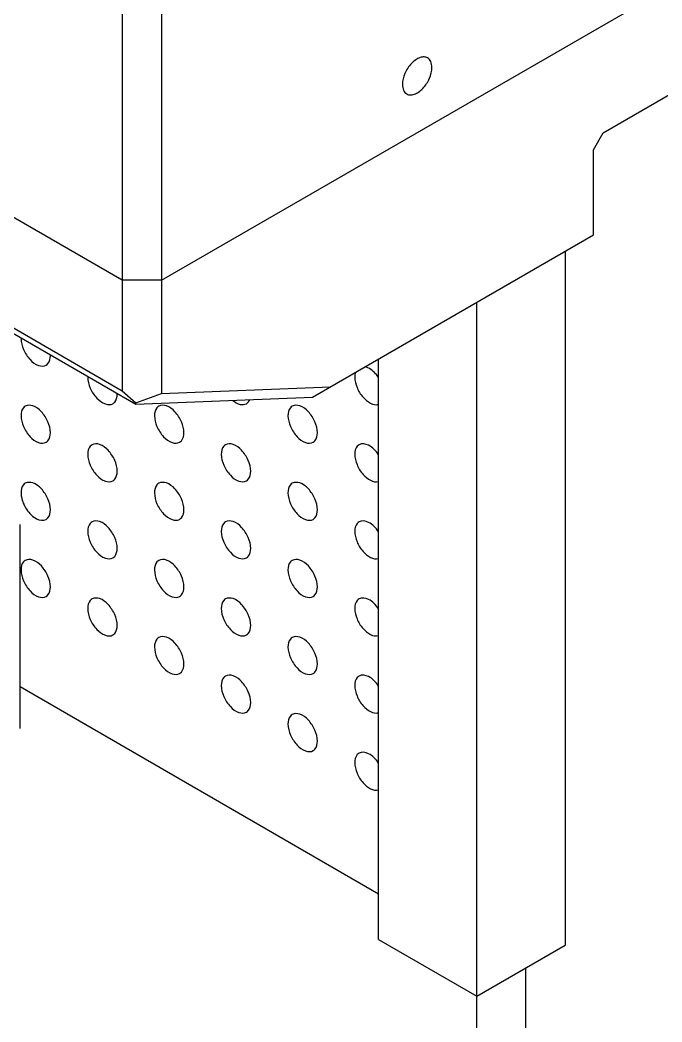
# Model space of a CAD drawing. Header units: millimetres. Extents: x 0 to 1189, y 0 to 841.
# Drawn here: x 1023.5 to 1069.7, y 201.2 to 273.3 of the extents above; entities that cross this region are included whole.
import ezdxf

# ---------------------------------------------------------------- set-up
doc = ezdxf.new("R2010")
doc.units = ezdxf.units.MM
doc.header["$LTSCALE"] = 65.395
doc.layers.get('0').update_dxf_attribs({"linetype": 'CONTINUOUS'})
doc.layers.add('AXIS', color=7, linetype='CONTINUOUS')

msp = doc.modelspace()

# ---------------------------------------------------------------- hatches: boundary and pattern name
at = {"linetype": 'Continuous'}
h = msp.add_hatch(dxfattribs=at)
h.set_pattern_fill('DEFAULT__2', color=2, scale=24.760129, angle=285, style=0, pattern_type=0)
h.set_pattern_definition([(285, (0, 0), (23.91645, 6.4084), [])])
edge = h.paths.add_edge_path()
edge.add_line((972.145, 59.583), (1104.698, 80.089))
edge.add_line((972.145, 79.996), (972.145, 59.583))
edge.add_line((972.145, 79.996), (1102.913, 100.226))
edge.add_line((1102.913, 100.226), (1102.913, 254.544))
edge.add_line((1104.698, 254.82), (1102.913, 254.544))
edge.add_line((1104.698, 254.82), (1104.698, 354.433))
edge.add_line((1104.698, 354.433), (1109.159, 355.124))
edge.add_line((1109.159, 77.513), (1109.159, 355.124))
edge.add_line((1109.159, 77.513), (1104.698, 76.823))
edge.add_line((1104.698, 76.823), (1104.698, 80.089))
edge = h.paths.add_edge_path()
edge.add_line((985.564, 322.94), (972.18, 320.869))
edge.add_line((985.564, 322.94), (985.564, 304.65))
edge.add_line((972.18, 302.579), (985.564, 304.65))
edge.add_line((972.18, 320.869), (972.18, 302.579))
edge = h.paths.add_edge_path()
edge.add_line((1091.359, 339.306), (1097.605, 340.272))
edge.add_line((1097.605, 340.272), (1097.605, 314.961))
edge.add_line((1091.359, 316.634), (1097.605, 314.961))
edge.add_line((1091.359, 339.306), (1091.359, 316.634))

# ---------------------------------------------------------------- linework, layer by layer
at = {"color": 7, "linetype": 'Continuous'}
for p, q in [((1030.816, 292.555), (1030.816, 246.629)), ((1033.644, 292.555), (1033.644, 246.438)), ((1033.644, 254.588), (1070.414, 275.816)), ((1065.464, 265.202), (1070.414, 268.06)), ((1030.816, 254.588), (1009.779, 266.733)), ((998.289, 265.408), (1030.816, 246.629)), ((998.548, 264.856), (1031.782, 245.668)), ((1064.757, 263.977), (1065.464, 265.202)), ((1064.757, 257.853), (1064.757, 263.977)), ((1044.509, 246.163), (1064.757, 257.853)), ((1062.719, 256.677), (1062.719, 206.715)), ((1033.644, 254.588), (1030.816, 254.588)), ((1056.355, 106.693), (1056.355, 253.003)), ((1049.284, 207.123), (1049.284, 248.92)), ((1033.644, 246.438), (1045.804, 246.911)), ((1030.816, 246.629), (1031.782, 245.753)), ((1031.782, 245.753), (1033.644, 246.438)), ((1031.782, 245.668), (1044.509, 246.163)), ((1031.782, 245.668), (1031.782, 245.753)), ((1049.284, 210.389), (1023.451, 225.303)), ((1049.284, 207.123), (1056.355, 203.04)), ((1056.355, 203.04), (1062.719, 206.715)), ((1059.891, 108.734), (1059.891, 205.082))]:
    msp.add_line(p, q, dxfattribs=at)
for points, knots in [([(1052.808, 270.601), (1052.733, 270.644), (1052.545, 270.693), (1052.242, 270.632), (1051.933, 270.462), (1051.527, 270.102), (1051.145, 269.513), (1050.998, 268.957), (1050.998, 268.69)], [0, 0, 0, 0, 0.087155, 0.186893, 0.304595, 0.43874, 0.730144, 1, 1, 1, 1]), ([(1053.12, 269.914), (1053.12, 270.058), (1053.085, 270.324), (1052.91, 270.543), (1052.808, 270.601)], [0, 0, 0, 0, 0.550849, 1, 1, 1, 1]), ([(1051.309, 268.003), (1051.384, 267.959), (1051.573, 267.911), (1051.876, 267.972), (1052.185, 268.141), (1052.591, 268.502), (1052.972, 269.091), (1053.12, 269.646), (1053.12, 269.914)], [0, 0, 0, 0, 0.087155, 0.186893, 0.304595, 0.43874, 0.730144, 1, 1, 1, 1]), ([(1050.998, 268.69), (1050.998, 268.546), (1051.033, 268.28), (1051.208, 268.061), (1051.309, 268.003)], [0, 0, 0, 0, 0.550849, 1, 1, 1, 1])]:
    msp.add_open_spline(points, degree=3, knots=knots, dxfattribs=at)
at = {"layer": 'AXIS', "color": 7, "linetype": 'Continuous'}
msp.add_line((1023.451, 222.306), (1023.451, 237.003), dxfattribs=at)
for points, knots in [([(1023.521, 250.388), (1023.521, 250.12), (1023.668, 249.562), (1024.117, 248.883), (1024.687, 248.414), (1025.176, 248.386), (1025.333, 248.477)], [0, 0, 0, 0, 0.271663, 0.564879, 0.816489, 1, 1, 1, 1]), ([(1025.333, 248.477), (1025.382, 248.506), (1025.584, 248.676), (1025.642, 248.962), (1025.642, 249.163)], [0, 0, 0, 0, 0.220867, 1, 1, 1, 1]), ([(1049.284, 247.577), (1049.217, 247.677), (1048.959, 248.009), (1048.593, 248.294), (1048.295, 248.354)], [0, 0, 0, 0, 0.284711, 1, 1, 1, 1]), ([(1028.329, 247.612), (1028.329, 247.344), (1028.476, 246.786), (1028.925, 246.107), (1029.495, 245.638), (1029.984, 245.61), (1030.141, 245.701)], [0, 0, 0, 0, 0.271663, 0.564879, 0.816489, 1, 1, 1, 1]), ([(1047.563, 247.612), (1047.563, 247.358), (1047.704, 246.823), (1048.163, 246.044), (1048.896, 245.528), (1049.284, 245.66)], [0, 0, 0, 0, 0.270468, 0.564421, 1, 1, 1, 1]), ([(1030.141, 245.701), (1030.19, 245.73), (1030.392, 245.9), (1030.451, 246.186), (1030.451, 246.387)], [0, 0, 0, 0, 0.220867, 1, 1, 1, 1]), ([(1023.831, 245.522), (1023.781, 245.493), (1023.579, 245.323), (1023.521, 245.037), (1023.521, 244.836)], [0, 0, 0, 0, 0.220867, 1, 1, 1, 1]), ([(1025.642, 243.611), (1025.642, 243.879), (1025.496, 244.437), (1025.046, 245.117), (1024.477, 245.585), (1023.987, 245.613), (1023.831, 245.522)], [0, 0, 0, 0, 0.271663, 0.564879, 0.816489, 1, 1, 1, 1]), ([(1033.447, 245.522), (1033.398, 245.493), (1033.196, 245.323), (1033.138, 245.037), (1033.138, 244.836)], [0, 0, 0, 0, 0.220867, 1, 1, 1, 1]), ([(1035.259, 243.611), (1035.259, 243.879), (1035.112, 244.437), (1034.663, 245.117), (1034.093, 245.585), (1033.604, 245.613), (1033.447, 245.522)], [0, 0, 0, 0, 0.271663, 0.564879, 0.816489, 1, 1, 1, 1]), ([(1038.773, 245.94), (1038.927, 245.811), (1039.232, 245.611), (1039.626, 245.625), (1039.758, 245.701)], [0, 0, 0, 0, 0.567887, 1, 1, 1, 1]), ([(1039.758, 245.701), (1039.836, 245.747), (1039.927, 245.842), (1039.982, 245.954), (1039.995, 245.985)], [0, 0, 0, 0, 0.731838, 1, 1, 1, 1]), ([(1043.064, 245.522), (1043.015, 245.494), (1042.813, 245.323), (1042.754, 245.037), (1042.754, 244.836)], [0, 0, 0, 0, 0.220867, 1, 1, 1, 1]), ([(1044.876, 243.611), (1044.876, 243.88), (1044.729, 244.437), (1044.279, 245.117), (1043.71, 245.585), (1043.22, 245.613), (1043.064, 245.522)], [0, 0, 0, 0, 0.271663, 0.564879, 0.816489, 1, 1, 1, 1]), ([(1023.521, 244.836), (1023.521, 244.568), (1023.668, 244.01), (1024.117, 243.331), (1024.687, 242.862), (1025.176, 242.834), (1025.333, 242.925)], [0, 0, 0, 0, 0.271663, 0.564879, 0.816489, 1, 1, 1, 1]), ([(1033.138, 244.836), (1033.138, 244.568), (1033.284, 244.01), (1033.734, 243.331), (1034.303, 242.862), (1034.793, 242.834), (1034.949, 242.925)], [0, 0, 0, 0, 0.271663, 0.564879, 0.816489, 1, 1, 1, 1]), ([(1042.754, 244.836), (1042.754, 244.568), (1042.901, 244.01), (1043.35, 243.331), (1043.92, 242.862), (1044.409, 242.834), (1044.566, 242.925)], [0, 0, 0, 0, 0.271663, 0.564879, 0.816489, 1, 1, 1, 1]), ([(1025.333, 242.925), (1025.382, 242.954), (1025.584, 243.124), (1025.642, 243.41), (1025.642, 243.611)], [0, 0, 0, 0, 0.220867, 1, 1, 1, 1]), ([(1034.949, 242.925), (1034.999, 242.954), (1035.2, 243.124), (1035.259, 243.41), (1035.259, 243.611)], [0, 0, 0, 0, 0.220867, 1, 1, 1, 1]), ([(1044.566, 242.925), (1044.615, 242.954), (1044.817, 243.124), (1044.876, 243.41), (1044.876, 243.611)], [0, 0, 0, 0, 0.220867, 1, 1, 1, 1]), ([(1028.639, 242.746), (1028.59, 242.717), (1028.388, 242.547), (1028.329, 242.261), (1028.329, 242.06)], [0, 0, 0, 0, 0.220867, 1, 1, 1, 1]), ([(1030.451, 240.835), (1030.451, 241.103), (1030.304, 241.661), (1029.854, 242.341), (1029.285, 242.809), (1028.796, 242.837), (1028.639, 242.746)], [0, 0, 0, 0, 0.271663, 0.564879, 0.816489, 1, 1, 1, 1]), ([(1038.256, 242.746), (1038.206, 242.717), (1038.004, 242.547), (1037.946, 242.261), (1037.946, 242.06)], [0, 0, 0, 0, 0.220867, 1, 1, 1, 1]), ([(1040.067, 240.835), (1040.067, 241.103), (1039.921, 241.661), (1039.471, 242.341), (1038.902, 242.809), (1038.412, 242.837), (1038.256, 242.746)], [0, 0, 0, 0, 0.271663, 0.564879, 0.816489, 1, 1, 1, 1]), ([(1047.872, 242.746), (1047.823, 242.717), (1047.621, 242.547), (1047.563, 242.261), (1047.563, 242.06)], [0, 0, 0, 0, 0.220867, 1, 1, 1, 1]), ([(1049.284, 242.024), (1049.186, 242.171), (1048.968, 242.43), (1048.532, 242.775), (1048.072, 242.862), (1047.872, 242.746)], [0, 0, 0, 0, 0.312556, 0.591071, 1, 1, 1, 1]), ([(1028.329, 242.06), (1028.329, 241.792), (1028.476, 241.234), (1028.925, 240.555), (1029.495, 240.086), (1029.984, 240.058), (1030.141, 240.149)], [0, 0, 0, 0, 0.271663, 0.564879, 0.816489, 1, 1, 1, 1]), ([(1037.946, 242.06), (1037.946, 241.792), (1038.093, 241.234), (1038.542, 240.555), (1039.112, 240.086), (1039.601, 240.058), (1039.758, 240.149)], [0, 0, 0, 0, 0.271663, 0.564879, 0.816489, 1, 1, 1, 1]), ([(1047.563, 242.06), (1047.563, 241.806), (1047.704, 241.27), (1048.163, 240.492), (1048.896, 239.976), (1049.284, 240.108)], [0, 0, 0, 0, 0.270468, 0.564421, 1, 1, 1, 1]), ([(1030.141, 240.149), (1030.19, 240.178), (1030.392, 240.348), (1030.451, 240.634), (1030.451, 240.835)], [0, 0, 0, 0, 0.220867, 1, 1, 1, 1]), ([(1039.758, 240.149), (1039.807, 240.178), (1040.009, 240.348), (1040.067, 240.634), (1040.067, 240.835)], [0, 0, 0, 0, 0.220867, 1, 1, 1, 1]), ([(1023.831, 239.97), (1023.781, 239.941), (1023.579, 239.771), (1023.521, 239.485), (1023.521, 239.284)], [0, 0, 0, 0, 0.220867, 1, 1, 1, 1]), ([(1025.642, 238.059), (1025.642, 238.327), (1025.496, 238.885), (1025.046, 239.564), (1024.477, 240.033), (1023.987, 240.061), (1023.831, 239.97)], [0, 0, 0, 0, 0.271663, 0.564879, 0.816489, 1, 1, 1, 1]), ([(1033.447, 239.97), (1033.398, 239.941), (1033.196, 239.771), (1033.138, 239.485), (1033.138, 239.284)], [0, 0, 0, 0, 0.220867, 1, 1, 1, 1]), ([(1035.259, 238.059), (1035.259, 238.327), (1035.112, 238.885), (1034.663, 239.565), (1034.093, 240.033), (1033.604, 240.061), (1033.447, 239.97)], [0, 0, 0, 0, 0.271663, 0.564879, 0.816489, 1, 1, 1, 1]), ([(1043.064, 239.97), (1043.015, 239.941), (1042.813, 239.771), (1042.754, 239.485), (1042.754, 239.284)], [0, 0, 0, 0, 0.220867, 1, 1, 1, 1]), ([(1044.876, 238.059), (1044.876, 238.327), (1044.729, 238.885), (1044.279, 239.565), (1043.71, 240.033), (1043.22, 240.061), (1043.064, 239.97)], [0, 0, 0, 0, 0.271663, 0.564879, 0.816489, 1, 1, 1, 1]), ([(1023.521, 239.284), (1023.521, 239.188), (1023.564, 238.767), (1023.74, 238.366), (1023.92, 238.096)], [0, 0, 0, 0, 0.228318, 1, 1, 1, 1]), ([(1033.138, 239.284), (1033.138, 239.016), (1033.284, 238.458), (1033.734, 237.778), (1034.303, 237.31), (1034.793, 237.282), (1034.949, 237.373)], [0, 0, 0, 0, 0.271663, 0.564879, 0.816489, 1, 1, 1, 1]), ([(1042.754, 239.284), (1042.754, 239.016), (1042.901, 238.458), (1043.35, 237.779), (1043.92, 237.31), (1044.409, 237.282), (1044.566, 237.373)], [0, 0, 0, 0, 0.271663, 0.564879, 0.816489, 1, 1, 1, 1]), ([(1023.92, 238.096), (1024.018, 237.949), (1024.236, 237.69), (1024.672, 237.344), (1025.133, 237.257), (1025.333, 237.373)], [0, 0, 0, 0, 0.312556, 0.59109, 1, 1, 1, 1]), ([(1025.333, 237.373), (1025.382, 237.402), (1025.584, 237.572), (1025.642, 237.858), (1025.642, 238.059)], [0, 0, 0, 0, 0.220867, 1, 1, 1, 1]), ([(1034.949, 237.373), (1034.999, 237.402), (1035.2, 237.572), (1035.259, 237.858), (1035.259, 238.059)], [0, 0, 0, 0, 0.220867, 1, 1, 1, 1]), ([(1044.566, 237.373), (1044.615, 237.402), (1044.817, 237.572), (1044.876, 237.858), (1044.876, 238.059)], [0, 0, 0, 0, 0.220867, 1, 1, 1, 1]), ([(1028.639, 237.194), (1028.59, 237.165), (1028.388, 236.995), (1028.329, 236.709), (1028.329, 236.508)], [0, 0, 0, 0, 0.220867, 1, 1, 1, 1]), ([(1030.451, 235.283), (1030.451, 235.551), (1030.304, 236.109), (1029.854, 236.788), (1029.285, 237.257), (1028.796, 237.285), (1028.639, 237.194)], [0, 0, 0, 0, 0.271663, 0.564879, 0.816489, 1, 1, 1, 1]), ([(1038.256, 237.194), (1038.206, 237.165), (1038.004, 236.995), (1037.946, 236.709), (1037.946, 236.508)], [0, 0, 0, 0, 0.220867, 1, 1, 1, 1]), ([(1040.067, 235.283), (1040.067, 235.551), (1039.921, 236.109), (1039.471, 236.788), (1038.902, 237.257), (1038.412, 237.285), (1038.256, 237.194)], [0, 0, 0, 0, 0.271663, 0.564879, 0.816489, 1, 1, 1, 1]), ([(1047.872, 237.194), (1047.823, 237.165), (1047.621, 236.995), (1047.563, 236.709), (1047.563, 236.508)], [0, 0, 0, 0, 0.220867, 1, 1, 1, 1]), ([(1049.284, 236.472), (1049.186, 236.619), (1048.968, 236.878), (1048.532, 237.223), (1048.072, 237.31), (1047.872, 237.194)], [0, 0, 0, 0, 0.312556, 0.591071, 1, 1, 1, 1]), ([(1028.329, 236.508), (1028.329, 236.24), (1028.476, 235.682), (1028.925, 235.002), (1029.495, 234.534), (1029.984, 234.506), (1030.141, 234.597)], [0, 0, 0, 0, 0.271663, 0.564879, 0.816489, 1, 1, 1, 1]), ([(1037.946, 236.508), (1037.946, 236.24), (1038.093, 235.682), (1038.542, 235.002), (1039.112, 234.534), (1039.601, 234.506), (1039.758, 234.597)], [0, 0, 0, 0, 0.271663, 0.564879, 0.816489, 1, 1, 1, 1]), ([(1047.563, 236.508), (1047.563, 236.254), (1047.704, 235.718), (1048.163, 234.94), (1048.896, 234.424), (1049.284, 234.556)], [0, 0, 0, 0, 0.270468, 0.564421, 1, 1, 1, 1]), ([(1030.141, 234.597), (1030.19, 234.626), (1030.392, 234.796), (1030.451, 235.082), (1030.451, 235.283)], [0, 0, 0, 0, 0.220867, 1, 1, 1, 1]), ([(1039.758, 234.597), (1039.807, 234.626), (1040.009, 234.796), (1040.067, 235.082), (1040.067, 235.283)], [0, 0, 0, 0, 0.220867, 1, 1, 1, 1]), ([(1025.642, 232.507), (1025.642, 232.775), (1025.496, 233.333), (1025.046, 234.012), (1024.477, 234.481), (1023.987, 234.509), (1023.831, 234.418)], [0, 0, 0, 0, 0.271663, 0.564879, 0.816489, 1, 1, 1, 1]), ([(1035.259, 232.507), (1035.259, 232.775), (1035.112, 233.333), (1034.663, 234.012), (1034.093, 234.481), (1033.604, 234.509), (1033.447, 234.418)], [0, 0, 0, 0, 0.271663, 0.564879, 0.816489, 1, 1, 1, 1]), ([(1044.876, 232.507), (1044.876, 232.775), (1044.729, 233.333), (1044.279, 234.012), (1043.71, 234.481), (1043.22, 234.509), (1043.064, 234.418)], [0, 0, 0, 0, 0.271663, 0.564879, 0.816489, 1, 1, 1, 1]), ([(1023.831, 234.418), (1023.781, 234.389), (1023.579, 234.219), (1023.521, 233.933), (1023.521, 233.732)], [0, 0, 0, 0, 0.220867, 1, 1, 1, 1]), ([(1033.447, 234.418), (1033.398, 234.389), (1033.196, 234.219), (1033.138, 233.933), (1033.138, 233.732)], [0, 0, 0, 0, 0.220867, 1, 1, 1, 1]), ([(1043.064, 234.418), (1043.015, 234.389), (1042.813, 234.219), (1042.754, 233.933), (1042.754, 233.732)], [0, 0, 0, 0, 0.220867, 1, 1, 1, 1]), ([(1023.521, 233.732), (1023.521, 233.463), (1023.668, 232.906), (1024.117, 232.226), (1024.687, 231.758), (1025.176, 231.73), (1025.333, 231.821)], [0, 0, 0, 0, 0.271663, 0.564879, 0.816489, 1, 1, 1, 1]), ([(1033.138, 233.732), (1033.138, 233.463), (1033.284, 232.906), (1033.734, 232.226), (1034.303, 231.758), (1034.793, 231.73), (1034.949, 231.821)], [0, 0, 0, 0, 0.271663, 0.564879, 0.816489, 1, 1, 1, 1]), ([(1042.754, 233.732), (1042.754, 233.464), (1042.901, 232.906), (1043.35, 232.226), (1043.92, 231.758), (1044.409, 231.73), (1044.566, 231.821)], [0, 0, 0, 0, 0.271663, 0.564879, 0.816489, 1, 1, 1, 1]), ([(1025.333, 231.821), (1025.382, 231.849), (1025.584, 232.02), (1025.642, 232.306), (1025.642, 232.507)], [0, 0, 0, 0, 0.220867, 1, 1, 1, 1]), ([(1034.949, 231.821), (1034.999, 231.85), (1035.2, 232.02), (1035.259, 232.306), (1035.259, 232.507)], [0, 0, 0, 0, 0.220867, 1, 1, 1, 1]), ([(1044.566, 231.821), (1044.615, 231.85), (1044.817, 232.02), (1044.876, 232.306), (1044.876, 232.507)], [0, 0, 0, 0, 0.220867, 1, 1, 1, 1]), ([(1028.639, 231.642), (1028.59, 231.613), (1028.388, 231.443), (1028.329, 231.157), (1028.329, 230.956)], [0, 0, 0, 0, 0.220867, 1, 1, 1, 1]), ([(1030.451, 229.731), (1030.451, 229.999), (1030.304, 230.557), (1029.854, 231.236), (1029.285, 231.705), (1028.796, 231.733), (1028.639, 231.642)], [0, 0, 0, 0, 0.271663, 0.564879, 0.816489, 1, 1, 1, 1]), ([(1038.256, 231.642), (1038.206, 231.613), (1038.004, 231.443), (1037.946, 231.157), (1037.946, 230.956)], [0, 0, 0, 0, 0.220867, 1, 1, 1, 1]), ([(1040.067, 229.731), (1040.067, 229.999), (1039.921, 230.557), (1039.471, 231.236), (1038.902, 231.705), (1038.412, 231.733), (1038.256, 231.642)], [0, 0, 0, 0, 0.271663, 0.564879, 0.816489, 1, 1, 1, 1]), ([(1047.872, 231.642), (1047.823, 231.613), (1047.621, 231.443), (1047.563, 231.157), (1047.563, 230.956)], [0, 0, 0, 0, 0.220867, 1, 1, 1, 1]), ([(1049.284, 230.92), (1049.186, 231.066), (1048.968, 231.326), (1048.532, 231.671), (1048.072, 231.758), (1047.872, 231.642)], [0, 0, 0, 0, 0.312556, 0.591071, 1, 1, 1, 1]), ([(1028.329, 230.956), (1028.329, 230.687), (1028.476, 230.13), (1028.925, 229.45), (1029.495, 228.982), (1029.984, 228.954), (1030.141, 229.045)], [0, 0, 0, 0, 0.271663, 0.564879, 0.816489, 1, 1, 1, 1]), ([(1037.946, 230.956), (1037.946, 230.687), (1038.093, 230.13), (1038.542, 229.45), (1039.112, 228.982), (1039.601, 228.954), (1039.758, 229.045)], [0, 0, 0, 0, 0.271663, 0.564879, 0.816489, 1, 1, 1, 1]), ([(1047.563, 230.956), (1047.563, 230.701), (1047.704, 230.166), (1048.163, 229.387), (1048.896, 228.871), (1049.284, 229.004)], [0, 0, 0, 0, 0.270468, 0.564421, 1, 1, 1, 1]), ([(1030.141, 229.045), (1030.19, 229.073), (1030.392, 229.244), (1030.451, 229.53), (1030.451, 229.731)], [0, 0, 0, 0, 0.220867, 1, 1, 1, 1]), ([(1039.758, 229.045), (1039.807, 229.073), (1040.009, 229.244), (1040.067, 229.53), (1040.067, 229.731)], [0, 0, 0, 0, 0.220867, 1, 1, 1, 1]), ([(1033.447, 228.866), (1033.398, 228.837), (1033.196, 228.667), (1033.138, 228.381), (1033.138, 228.179)], [0, 0, 0, 0, 0.220867, 1, 1, 1, 1]), ([(1035.259, 226.955), (1035.259, 227.223), (1035.112, 227.781), (1034.663, 228.46), (1034.093, 228.929), (1033.604, 228.957), (1033.447, 228.866)], [0, 0, 0, 0, 0.271663, 0.564879, 0.816489, 1, 1, 1, 1]), ([(1043.064, 228.866), (1043.015, 228.837), (1042.813, 228.667), (1042.754, 228.381), (1042.754, 228.18)], [0, 0, 0, 0, 0.220867, 1, 1, 1, 1]), ([(1044.876, 226.955), (1044.876, 227.223), (1044.729, 227.781), (1044.279, 228.46), (1043.71, 228.929), (1043.22, 228.957), (1043.064, 228.866)], [0, 0, 0, 0, 0.271663, 0.564879, 0.816489, 1, 1, 1, 1]), ([(1033.138, 228.179), (1033.138, 227.911), (1033.284, 227.354), (1033.734, 226.674), (1034.303, 226.206), (1034.793, 226.178), (1034.949, 226.269)], [0, 0, 0, 0, 0.271663, 0.564879, 0.816489, 1, 1, 1, 1]), ([(1042.754, 228.18), (1042.754, 227.911), (1042.901, 227.354), (1043.35, 226.674), (1043.92, 226.206), (1044.409, 226.178), (1044.566, 226.269)], [0, 0, 0, 0, 0.271663, 0.564879, 0.816489, 1, 1, 1, 1]), ([(1034.949, 226.269), (1034.999, 226.297), (1035.2, 226.468), (1035.259, 226.754), (1035.259, 226.955)], [0, 0, 0, 0, 0.220867, 1, 1, 1, 1]), ([(1044.566, 226.269), (1044.615, 226.297), (1044.817, 226.468), (1044.876, 226.754), (1044.876, 226.955)], [0, 0, 0, 0, 0.220867, 1, 1, 1, 1]), ([(1038.256, 226.089), (1038.206, 226.061), (1038.004, 225.891), (1037.946, 225.605), (1037.946, 225.403)], [0, 0, 0, 0, 0.220867, 1, 1, 1, 1]), ([(1040.067, 224.179), (1040.067, 224.447), (1039.921, 225.004), (1039.471, 225.684), (1038.902, 226.153), (1038.412, 226.18), (1038.256, 226.089)], [0, 0, 0, 0, 0.271663, 0.564879, 0.816489, 1, 1, 1, 1]), ([(1047.872, 226.09), (1047.823, 226.061), (1047.621, 225.891), (1047.563, 225.605), (1047.563, 225.403)], [0, 0, 0, 0, 0.220867, 1, 1, 1, 1]), ([(1049.284, 225.368), (1049.186, 225.514), (1048.968, 225.773), (1048.532, 226.118), (1048.072, 226.205), (1047.872, 226.09)], [0, 0, 0, 0, 0.312556, 0.591071, 1, 1, 1, 1]), ([(1037.946, 225.403), (1037.946, 225.135), (1038.093, 224.578), (1038.542, 223.898), (1039.112, 223.429), (1039.601, 223.402), (1039.758, 223.493)], [0, 0, 0, 0, 0.271663, 0.564879, 0.816489, 1, 1, 1, 1]), ([(1047.563, 225.403), (1047.563, 225.149), (1047.704, 224.614), (1048.163, 223.835), (1048.896, 223.319), (1049.284, 223.452)], [0, 0, 0, 0, 0.270468, 0.564421, 1, 1, 1, 1]), ([(1039.758, 223.493), (1039.807, 223.521), (1040.009, 223.691), (1040.067, 223.977), (1040.067, 224.179)], [0, 0, 0, 0, 0.220867, 1, 1, 1, 1]), ([(1043.064, 223.313), (1043.015, 223.285), (1042.813, 223.115), (1042.754, 222.828), (1042.754, 222.627)], [0, 0, 0, 0, 0.220867, 1, 1, 1, 1]), ([(1044.876, 221.403), (1044.876, 221.671), (1044.729, 222.228), (1044.279, 222.908), (1043.71, 223.377), (1043.22, 223.404), (1043.064, 223.313)], [0, 0, 0, 0, 0.271663, 0.564879, 0.816489, 1, 1, 1, 1]), ([(1042.754, 222.627), (1042.754, 222.359), (1042.901, 221.801), (1043.35, 221.122), (1043.92, 220.653), (1044.409, 220.626), (1044.566, 220.717)], [0, 0, 0, 0, 0.271663, 0.564879, 0.816489, 1, 1, 1, 1]), ([(1044.566, 220.717), (1044.615, 220.745), (1044.817, 220.915), (1044.876, 221.201), (1044.876, 221.403)], [0, 0, 0, 0, 0.220867, 1, 1, 1, 1]), ([(1047.872, 220.537), (1047.823, 220.509), (1047.621, 220.338), (1047.563, 220.052), (1047.563, 219.851)], [0, 0, 0, 0, 0.220867, 1, 1, 1, 1]), ([(1049.284, 219.816), (1049.186, 219.962), (1048.968, 220.221), (1048.532, 220.566), (1048.072, 220.653), (1047.872, 220.537)], [0, 0, 0, 0, 0.312556, 0.591071, 1, 1, 1, 1]), ([(1047.563, 219.851), (1047.563, 219.597), (1047.704, 219.062), (1048.163, 218.283), (1048.896, 217.767), (1049.284, 217.899)], [0, 0, 0, 0, 0.270468, 0.564421, 1, 1, 1, 1])]:
    msp.add_open_spline(points, degree=3, knots=knots, dxfattribs=at)
msp.add_open_spline([(1047.614, 247.957), (1047.577, 247.847), (1047.563, 247.728), (1047.563, 247.612)], degree=3, dxfattribs=at)

doc.saveas('drawing.dxf')
